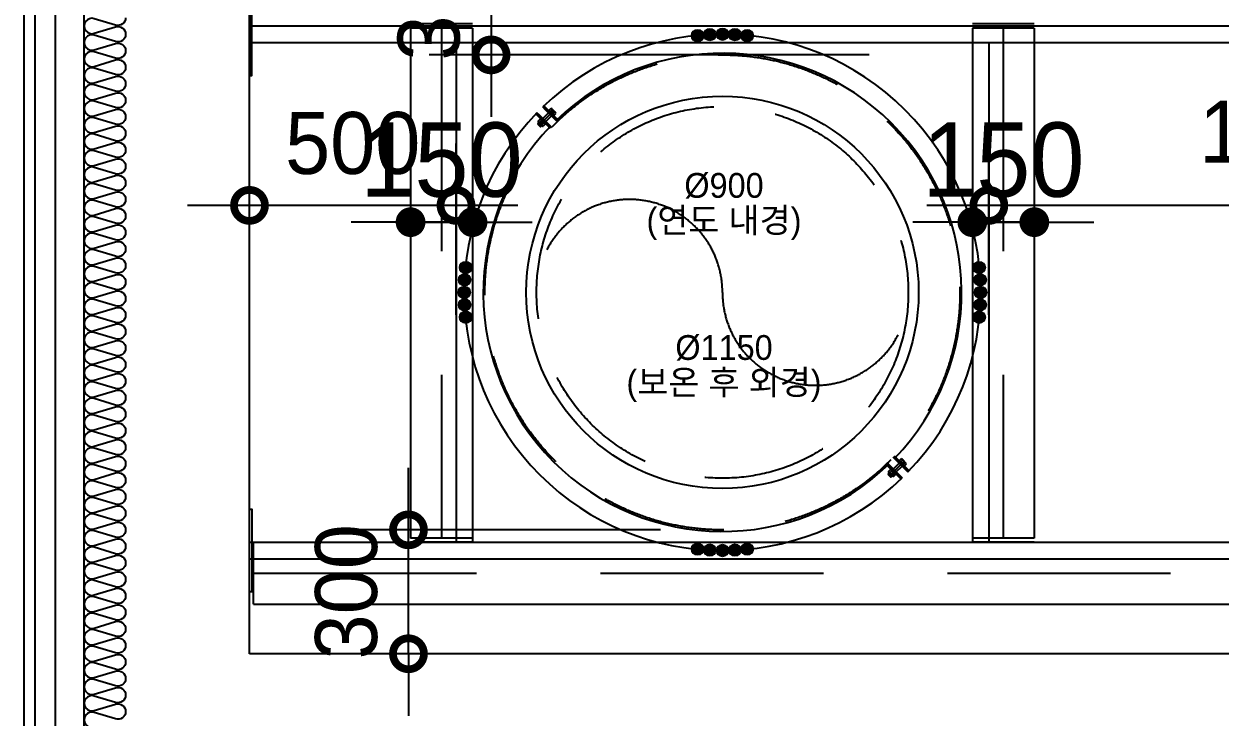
# Model space of a CAD drawing. Header units: millimetres. Extents: x 49504 to 178157, y 34455 to 150915.
# Drawn here: x 94608 to 97503, y 123952 to 125630 of the extents above; entities that cross this region are included whole.
import ezdxf

# ---------------------------------------------------------------- set-up
doc = ezdxf.new("R2010")
doc.units = ezdxf.units.MM
doc.header["$LTSCALE"] = 300
for name, pattern in [('H1', [1.5, 1, -0.5]), ('HID', [2.8, 1.8, -1]), ('PASUN2', [3, 2, -1])]:
    doc.linetypes.add(name, pattern=pattern)
for name, color, linetype in [('8', 8, 'Continuous'), ('A-ETC-전기', 253, 'H1'), ('A-하지철물', 55, 'Continuous'), ('ISL', 251, 'Continuous'), ('XREF', 7, 'Continuous'), ('복합판넬', 6, 'Continuous')]:
    doc.layers.add(name, color=color, linetype=linetype)
doc.layers.add('A-ETC-전기 NOPLOT', color=163, linetype='Continuous', plot=False)
doc.styles.add('Gdim', font='Dotum.ttf')
doc.dimstyles.new('Gdim200', dxfattribs={"dimscale": 200, "dimtxt": 3, "dimasz": 1.2, "dimexe": 2, "dimexo": 3, "dimgap": 1, "dimtad": 1, "dimdsep": 46, "dimlunit": 6, "dimtxsty": 'Gdim', "dimblk1": '_CIDOT', "dimblk2": '_CIDOT', "dimsah": 1, "dimcen": 2.5, "dimdle": 2, "dimclrd": 1, "dimclre": 1, "dimclrt": 3, "dimazin": 2, "dimtfac": 1, "dimtix": 1, "dimtmove": 2, "dimatfit": 3, "dimldrblk": '_CIDOT', "dimfxl": 2, "dimtolj": 1, "dimtzin": 0, "dimarcsym": 0})
doc.dimstyles.new('Gdim300', dxfattribs={"dimscale": 300, "dimtxt": 3, "dimasz": 6, "dimexe": 1.5, "dimexo": 2, "dimgap": 1, "dimtad": 1, "dimdec": 0, "dimzin": 0, "dimdsep": 46, "dimlunit": 6, "dimtxsty": 'Gdim', "dimblk": 'DOTSMALL', "dimblk1": 'DOTSMALL', "dimblk2": 'DOTSMALL', "dimcen": 1.5, "dimdle": 1.5, "dimclrd": 1, "dimclre": 1, "dimclrt": 256, "dimazin": 0, "dimtfac": 1, "dimtdec": 0, "dimtix": 1, "dimtmove": 2, "dimatfit": 3, "dimldrblk": 'DOTSMALL', "dimfxl": 1, "dimtolj": 1, "dimtzin": 0, "dimlwd": -1, "dimlwe": -1, "dimarcsym": 0})

# ---------------------------------------------------------------- blocks, each defined once
blk = doc.blocks.new('*U36')
at = {"layer": '8', "color": 4, "ltscale": 4}
for p, q in [((-3008.848, 225), (271.152, 225)), ((-3008.848, 75), (271.152, 75))]:
    blk.add_line(p, q, dxfattribs=at)
at = {"layer": '8', "ltscale": 4}
blk.add_line((-3008.848, 225), (-3008.848, 75), dxfattribs=at)
at = {"layer": '8', "linetype": 'HID'}
blk.add_line((-3008.848, 150), (271.152, 150), dxfattribs=at)
at = {"layer": 'Defpoints', "ltscale": 4}
blk.add_line((-3018.848, 225), (-3018.848, 75), dxfattribs=at)
blk = doc.blocks.new('_CIDOT')
at = {"color": 0, "linetype": 'ByBlock'}
blk.add_line((2, 0), (-1, 0), dxfattribs=at)
at = {"color": 0, "linetype": 'ByBlock', "const_width": 0.5}
blk.add_lwpolyline([(-0.25, 0, 1), (0.25, 0, 1)], format="xyb", close=True, dxfattribs=at)
blk = doc.blocks.new('*D50')
at = {"layer": 'Defpoints', "color": 155, "lineweight": -2, "transparency": 16777216}
for p, q in [((-2538.8, 297), (-2538.8, 369)), ((-2838.8, 225), (-2418.8, 225)), ((-2538.8, 75), (-2538.8, 225)), ((-2838.8, 75), (-2418.8, 75)), ((-2538.8, 3), (-2538.8, -69))]:
    blk.add_line(p, q, dxfattribs=at)
at = {"layer": 'Defpoints', "color": 0, "transparency": 16777216}
for p in [(-3018.8, 225), (-2538.8, 225), (-3018.8, 75)]:
    blk.add_point(p, dxfattribs=at)
at = {"layer": 'Defpoints', "color": 155, "lineweight": -2, "transparency": 16777216, "xscale": 71.99999999999994, "yscale": 71.99999999999994, "zscale": 71.99999999999994}
for p, rotation in [((-2538.8, 225), 270), ((-2538.8, 75), 90)]:
    blk.add_blockref('_CIDOT', p, dxfattribs=dict(at, rotation=rotation))
at = {"layer": 'Defpoints', "color": 155, "transparency": 16777216, "insert": (-2689, 150), "char_height": 180, "attachment_point": 5, "rotation": 90, "style": 'Gdim'}
blk.add_mtext('\\A1;150', dxfattribs=at)
blk = doc.blocks.new('_DotSmall')
at = {"color": 0, "linetype": 'ByBlock', "const_width": 0.5}
blk.add_lwpolyline([(-0.0625, 0, 1), (0.0625, 0, 1)], format="xyb", close=True, dxfattribs=at)
blk = doc.blocks.new('*D70')
at = {"layer": 'A-ETC-전기 NOPLOT', "color": 1, "transparency": 16777216}
for p, q in [((95738.5, 125855), (95738.5, 126005)), ((96348.6, 125855), (95588.5, 125855)), ((95738.5, 125855), (95738.5, 125555)), ((96653.6, 125555), (95588.5, 125555)), ((95738.5, 125555), (95738.5, 125405))]:
    blk.add_line(p, q, dxfattribs=at)
at = {"layer": 'Defpoints', "color": 0, "transparency": 16777216}
for p in [(96498.6, 125855), (95738.5, 125555), (96803.6, 125555)]:
    blk.add_point(p, dxfattribs=at)
at = {"layer": 'A-ETC-전기 NOPLOT', "color": 1, "transparency": 16777216, "xscale": 150, "yscale": 150, "zscale": 150}
for p, rotation in [((95738.5, 125855), 270), ((95738.5, 125555), 90)]:
    blk.add_blockref('_DotSmall', p, dxfattribs=dict(at, rotation=rotation))
at = {"layer": 'A-ETC-전기 NOPLOT', "transparency": 16777216, "insert": (95588.4, 125705), "char_height": 150, "attachment_point": 5, "rotation": 90, "style": 'Gdim'}
blk.add_mtext('\\A1;300', dxfattribs=at)
blk = doc.blocks.new('*D69')
at = {"layer": 'A-ETC-전기 NOPLOT', "color": 1, "transparency": 16777216}
for p, q in [((95538.5, 124405), (95538.5, 124555)), ((96148.6, 124405), (95388.5, 124405)), ((95538.5, 124105), (95538.5, 124405)), ((96148.6, 124105), (95388.5, 124105)), ((95538.5, 124105), (95538.5, 123955))]:
    blk.add_line(p, q, dxfattribs=at)
at = {"layer": 'Defpoints', "color": 0, "transparency": 16777216}
for p in [(95538.5, 124405), (96298.6, 124405), (96298.6, 124105)]:
    blk.add_point(p, dxfattribs=at)
at = {"layer": 'A-ETC-전기 NOPLOT', "color": 1, "transparency": 16777216, "xscale": 150, "yscale": 150, "zscale": 150}
for p, rotation in [((95538.5, 124405), 270), ((95538.5, 124105), 90)]:
    blk.add_blockref('_DotSmall', p, dxfattribs=dict(at, rotation=rotation))
at = {"layer": 'A-ETC-전기 NOPLOT', "transparency": 16777216, "insert": (95388.4, 124255), "char_height": 150, "attachment_point": 5, "rotation": 90, "style": 'Gdim'}
blk.add_mtext('\\A1;300', dxfattribs=at)
blk = doc.blocks.new('*D65')
at = {"layer": 'A-ETC-전기 NOPLOT', "color": 1, "transparency": 16777216}
for p, q in [((95153.6, 124925.6), (95153.6, 125340.6)), ((95653.6, 124925.6), (95653.6, 125340.6)), ((95803.6, 125190.6), (95003.6, 125190.6))]:
    blk.add_line(p, q, dxfattribs=at)
at = {"layer": 'Defpoints', "color": 0, "transparency": 16777216}
for p in [(95153.6, 125190.6), (95153.6, 124775.6), (95653.6, 124775.6)]:
    blk.add_point(p, dxfattribs=at)
at = {"layer": 'A-ETC-전기 NOPLOT', "color": 1, "transparency": 16777216, "xscale": 150, "yscale": 150, "zscale": 150, "rotation": 180}
blk.add_blockref('_DotSmall', (95153.6, 125190.6), dxfattribs=at)
at = {"layer": 'A-ETC-전기 NOPLOT', "color": 1, "transparency": 16777216, "xscale": 150, "yscale": 150, "zscale": 150}
blk.add_blockref('_DotSmall', (95653.6, 125190.6), dxfattribs=at)
at = {"layer": 'A-ETC-전기 NOPLOT', "transparency": 16777216, "insert": (95403.6, 125340.7), "char_height": 150, "attachment_point": 5, "style": 'Gdim'}
blk.add_mtext('\\A1;500', dxfattribs=at)
blk = doc.blocks.new('*D66')
at = {"layer": 'A-ETC-전기 NOPLOT', "color": 1, "transparency": 16777216}
for p, q in [((96943.6, 124925.6), (96943.6, 125340.6)), ((98453.6, 124925.6), (98453.6, 125340.6)), ((98603.6, 125190.6), (96793.6, 125190.6))]:
    blk.add_line(p, q, dxfattribs=at)
at = {"layer": 'Defpoints', "color": 0, "transparency": 16777216}
for p in [(96943.6, 125190.6), (96943.6, 124775.6), (98453.6, 124775.6)]:
    blk.add_point(p, dxfattribs=at)
at = {"layer": 'A-ETC-전기 NOPLOT', "color": 1, "transparency": 16777216, "xscale": 150, "yscale": 150, "zscale": 150, "rotation": 180}
blk.add_blockref('_DotSmall', (96943.6, 125190.6), dxfattribs=at)
at = {"layer": 'A-ETC-전기 NOPLOT', "color": 1, "transparency": 16777216, "xscale": 150, "yscale": 150, "zscale": 150}
blk.add_blockref('_DotSmall', (98453.6, 125190.6), dxfattribs=at)
at = {"layer": 'A-ETC-전기 NOPLOT', "transparency": 16777216, "insert": (97698.6, 125355.2), "char_height": 150, "attachment_point": 5, "style": 'Gdim'}
blk.add_mtext('\\A1;1,510', dxfattribs=at)
blk = doc.blocks.new('*U38')
at = {"layer": '8', "color": 4, "ltscale": 4}
for p, q in [((-3008.848, 225), (-1773.848, 225)), ((-3008.848, 75), (-1773.848, 75))]:
    blk.add_line(p, q, dxfattribs=at)
at = {"layer": '8', "ltscale": 4}
for p, q in [((-3008.848, 225), (-3008.848, 75)), ((-1773.848, 225), (-1773.848, 75))]:
    blk.add_line(p, q, dxfattribs=at)
at = {"layer": '8', "linetype": 'HID'}
blk.add_line((-3008.848, 150), (-1773.848, 150), dxfattribs=at)
at = {"layer": 'Defpoints', "ltscale": 4}
for p, q in [((-3018.848, 225), (-3018.848, 75)), ((-1763.848, 225), (-1763.848, 75))]:
    blk.add_line(p, q, dxfattribs=at)
at = {"layer": 'Defpoints'}
dim = blk.add_linear_dim(base=(-2538.848, 225), p1=(-3018.848, 75), p2=(-3018.848, 225), angle=90, dimstyle='Gdim200', override={"dimscale": 60, "dimtxsty": 'Gdim', "dimclrd": 155, "dimclre": 155, "dimclrt": 155}, dxfattribs=at)
dim.commit()
dim.dimension.update_dxf_attribs({"geometry": '*D50', "text_midpoint": (-2688.971, 150)})

msp = doc.modelspace()

# ---------------------------------------------------------------- hatches: boundary and pattern name
at = {"layer": 'A-ETC-전기 NOPLOT', "lineweight": 5}
h = msp.add_hatch(color=256, dxfattribs=at)
edge = h.paths.add_edge_path()
edge.add_arc((96298.6, 125605), 15, 270, 630)
h = msp.add_hatch(color=256, dxfattribs=at)
edge = h.paths.add_edge_path()
edge.add_arc((96238.5, 125601.6), 15, 270, 630)
h = msp.add_hatch(color=256, dxfattribs=at)
edge = h.paths.add_edge_path()
edge.add_arc((96268.2, 125604.1), 15, 270, 630)
h = msp.add_hatch(color=256, dxfattribs=at)
edge = h.paths.add_edge_path()
edge.add_arc((96328.9, 125604.1), 15, -90, 270, ccw=False)
h = msp.add_hatch(color=256, dxfattribs=at)
edge = h.paths.add_edge_path()
edge.add_arc((96358.6, 125601.6), 15, -90, 270, ccw=False)
h = msp.add_hatch(color=256, dxfattribs=at)
edge = h.paths.add_edge_path()
edge.add_arc((95677, 125040.1), 15, 0, 360, ccw=False)
h = msp.add_hatch(color=256, dxfattribs=at)
edge = h.paths.add_edge_path()
edge.add_arc((96920.1, 125040.1), 15, 180, 540)
h = msp.add_hatch(color=256, dxfattribs=at)
edge = h.paths.add_edge_path()
edge.add_arc((95674.4, 125010.4), 15, 0, 360, ccw=False)
h = msp.add_hatch(color=256, dxfattribs=at)
edge = h.paths.add_edge_path()
edge.add_arc((96922.7, 125010.4), 15, 180, 540)
h = msp.add_hatch(color=256, dxfattribs=at)
edge = h.paths.add_edge_path()
edge.add_arc((95673.6, 124980), 15, 0, 360, ccw=False)
h = msp.add_hatch(color=256, dxfattribs=at)
edge = h.paths.add_edge_path()
edge.add_arc((96923.6, 124980), 15, 180, 540)
h = msp.add_hatch(color=256, dxfattribs=at)
edge = h.paths.add_edge_path()
edge.add_arc((95674.4, 124949.7), 15, 0, 360)
h = msp.add_hatch(color=256, dxfattribs=at)
edge = h.paths.add_edge_path()
edge.add_arc((96922.7, 124949.7), 15, -180, 180, ccw=False)
h = msp.add_hatch(color=256, dxfattribs=at)
edge = h.paths.add_edge_path()
edge.add_arc((95677, 124920), 15, 0, 360)
h = msp.add_hatch(color=256, dxfattribs=at)
edge = h.paths.add_edge_path()
edge.add_arc((96920.1, 124920), 15, -180, 180, ccw=False)
h = msp.add_hatch(color=256, dxfattribs=at)
edge = h.paths.add_edge_path()
edge.add_arc((96238.5, 124358.5), 15, -270, 90, ccw=False)
h = msp.add_hatch(color=256, dxfattribs=at)
edge = h.paths.add_edge_path()
edge.add_arc((96268.2, 124355.9), 15, -270, 90, ccw=False)
h = msp.add_hatch(color=256, dxfattribs=at)
edge = h.paths.add_edge_path()
edge.add_arc((96298.6, 124355), 15, -270, 90, ccw=False)
h = msp.add_hatch(color=256, dxfattribs=at)
edge = h.paths.add_edge_path()
edge.add_arc((96328.9, 124355.9), 15, 90, 450)
h = msp.add_hatch(color=256, dxfattribs=at)
edge = h.paths.add_edge_path()
edge.add_arc((96358.6, 124358.5), 15, 90, 450)

# ---------------------------------------------------------------- linework, layer by layer
at = {"layer": 'A-ETC-전기'}
for radius in [575, 450]:
    msp.add_circle((96298.6, 124980), radius, dxfattribs=at)
at = {"layer": 'A-ETC-전기 NOPLOT'}
for p, q in [((95153.6, 125625), (98453.6, 125625)), ((95153.6, 125585), (98453.6, 125585)), ((95653.6, 125585), (95653.6, 124375)), ((95693.6, 125585), (95693.6, 124375)), ((96903.6, 125585), (96903.6, 124375)), ((96943.6, 125585), (96943.6, 124375)), ((95890.1, 125420), (95854.7, 125384.6)), ((95863.8, 125429), (95896.3, 125396.4)), ((95899.2, 125393.6), (95863.8, 125429)), ((95866.6, 125426.1), (95899.1, 125393.6)), ((95883.2, 125425.3), (95879.2, 125421.3)), ((95879.2, 125421.3), (95891.4, 125409.1)), ((95881.8, 125418.7), (95880.7, 125417.7)), ((95882.3, 125418.2), (95886.3, 125422.3)), ((95885.3, 125424.4), (95894.5, 125415.2)), ((95849.6, 125414.8), (95882.1, 125382.3)), ((95885, 125379.4), (95849.6, 125414.8)), ((95854.2, 125391.1), (95851.6, 125388.5)), ((95854.9, 125390.4), (95851.6, 125387.1)), ((95851.6, 125388.5), (95851.6, 125387.1)), ((95851.6, 125388.5), (95858.6, 125381.4)), ((95852.3, 125394.4), (95857.3, 125399.4)), ((95852.4, 125412), (95885, 125379.5)), ((95853.2, 125392.2), (95862.3, 125383)), ((95855.4, 125391.4), (95860.3, 125396.3)), ((95857.3, 125399.4), (95869.5, 125387.1)), ((95860.9, 125397.9), (95859.9, 125396.8)), ((95861.5, 125385.3), (95866.5, 125390.2)), ((95877.9, 125414.8), (95863.8, 125400.7)), ((95866.9, 125389.7), (95868, 125390.8)), ((95870.8, 125393.6), (95885, 125407.8)), ((95887.8, 125410.6), (95888.9, 125411.6)), ((95888.4, 125412.1), (95892.4, 125416.1)), ((95891.4, 125409.1), (95895.5, 125413.1)), ((95851.6, 125387.1), (95857.2, 125381.4)), ((95860.6, 125384.8), (95857.2, 125381.4)), ((95857.2, 125381.4), (95858.6, 125381.4)), ((95858.6, 125381.4), (95861.3, 125384.1)), ((95869.5, 125387.1), (95864.6, 125382.2)), ((96747.6, 124545.2), (96712.2, 124580.6)), ((96715, 124577.7), (96747.5, 124545.2)), ((96733.4, 124531), (96698, 124566.4)), ((96700.8, 124546), (96705.7, 124551)), ((96700.9, 124563.6), (96733.4, 124531.1)), ((96738.6, 124571.6), (96703.2, 124536.2)), ((96705.7, 124551), (96717.9, 124538.7)), ((96709.3, 124549.4), (96708.3, 124548.4)), ((96726.3, 124566.4), (96712.2, 124552.3)), ((96719.2, 124545.2), (96733.4, 124559.3)), ((96731.6, 124576.9), (96727.6, 124572.9)), ((96727.6, 124572.9), (96739.9, 124560.7)), ((96730.2, 124570.3), (96729.1, 124569.2)), ((96730.7, 124569.8), (96734.7, 124573.9)), ((96733.7, 124576), (96742.9, 124566.8)), ((96736.2, 124562.2), (96737.3, 124563.2)), ((96736.8, 124563.7), (96740.8, 124567.7)), ((96739.9, 124560.7), (96743.9, 124564.7)), ((96702.6, 124542.7), (96700, 124540.1)), ((96703.3, 124542), (96700, 124538.7)), ((96700, 124540.1), (96700, 124538.7)), ((96700, 124540.1), (96707, 124533)), ((96700, 124538.7), (96705.6, 124533)), ((96701.6, 124543.8), (96710.7, 124534.6)), ((96703.8, 124543), (96708.8, 124547.9)), ((96709, 124536.4), (96705.6, 124533)), ((96705.6, 124533), (96707, 124533)), ((96707, 124533), (96709.7, 124535.7)), ((96709.9, 124536.8), (96714.9, 124541.8)), ((96717.9, 124538.7), (96713, 124533.8)), ((96715.4, 124541.3), (96716.4, 124542.4)), ((95153.6, 124375), (98453.6, 124375)), ((95153.6, 124335), (98453.6, 124335))]:
    msp.add_line(p, q, dxfattribs=at)
at = {"layer": 'A-ETC-전기 NOPLOT', "linetype": 'ByBlock'}
for p, q in [((95899.1, 125393.6), (95863.8, 125429)), ((95901.9, 125396.4), (95866.6, 125431.8)), ((95882.1, 125376.6), (95846.8, 125412)), ((95885, 125379.5), (95849.6, 125414.9)), ((96747.5, 124545.2), (96712.2, 124580.6)), ((96750.4, 124548), (96715, 124583.4)), ((96730.6, 124528.2), (96695.2, 124563.6)), ((96733.4, 124531.1), (96698, 124566.5))]:
    msp.add_line(p, q, dxfattribs=at)
at = {"layer": 'A-ETC-전기 NOPLOT', "elevation": 0}
for points in [[(95153.6, 124105), (95153.6, 127705), (98453.6, 127705), (98453.6, 124105)], [(95153.6, 125505), (95159.6, 125505), (95159.6, 125755), (95153.6, 125755)], [(95153.6, 124455), (95159.6, 124455), (95159.6, 124255), (95153.6, 124255)]]:
    msp.add_lwpolyline(points, close=True, dxfattribs=at)
at = {"layer": 'A-ETC-전기 NOPLOT', "lineweight": 5}
for centre in [(96298.6, 125605), (96238.5, 125601.6), (96268.2, 125604.1), (96328.9, 125604.1), (96358.6, 125601.6), (95677, 125040.1), (96920.1, 125040.1), (95674.4, 125010.4), (96922.7, 125010.4), (95673.6, 124980), (96923.6, 124980), (95674.4, 124949.7), (96922.7, 124949.7), (95677, 124920), (96920.1, 124920), (96238.5, 124358.5), (96268.2, 124355.9), (96298.6, 124355), (96328.9, 124355.9), (96358.6, 124358.5)]:
    msp.add_circle(centre, 15, dxfattribs=at)
at = {"layer": 'A-ETC-전기 NOPLOT'}
msp.add_circle((96298.6, 124980), 475, dxfattribs=at)
for centre, radius, start, end in [((96298.6, 124980), 625, 315.9168, 134.0832), ((96298.6, 124980), 579, 315.9896, 134.0104), ((95883, 125422), 3.28, 3.8153, 86.1847), ((95881.5, 125411.4), 11.9, 23.7207, 66.2793), ((96298.6, 124980), 625, 135.9168, 314.0832), ((95855.2, 125394.2), 2.84, 175.3657, 274.6343), ((95864.7, 125394.6), 9.85, 198.9624, 251.0376), ((95892.2, 125412.9), 3.28, 3.8153, 86.1847), ((96298.6, 124980), 579, 135.9896, 314.0104), ((95864.3, 125385), 2.84, 175.3657, 274.6343), ((96731.4, 124573.6), 3.28, 3.8153, 86.1847), ((96729.9, 124562.9), 11.9, 23.7207, 66.2793), ((96740.6, 124564.5), 3.28, 3.8153, 86.1847), ((96703.6, 124545.8), 2.84, 175.3657, 274.6343), ((96713.1, 124546.2), 9.85, 198.9624, 251.0376), ((96712.8, 124536.6), 2.84, 175.3657, 274.6343)]:
    msp.add_arc(centre, radius, start, end, dxfattribs=at)
at = {"layer": 'A-ETC-전기 NOPLOT', "linetype": 'PASUN2'}
for centre, start, end in [((96073.6, 124980), 0, 180), ((96523.6, 124980), 180, 0)]:
    msp.add_arc(centre, 225, start, end, dxfattribs=at)
at = {"layer": 'A-하지철물', "elevation": 0}
for points in [[(98973.6, 123585), (98973.6, 128225), (94633.6, 128225), (94633.6, 123585)], [(98923.6, 123635), (98923.6, 128175), (94683.6, 128175), (94683.6, 123635)]]:
    msp.add_lwpolyline(points, close=True, dxfattribs=at)
at = {"layer": 'ISL', "elevation": 0}
msp.add_lwpolyline([(94753.6, 128105), (98853.6, 128105), (98853.6, 123705), (94753.6, 123705)], close=True, dxfattribs=at)
msp.add_lwpolyline([(94853.6, 125645, -0.509267), (94829.3, 125627.3), (94777.8, 125642.7, 1.372593), (94777.8, 125607.3), (94829.3, 125622.7, -0.509267), (94853.6, 125605, -0.509267), (94829.3, 125587.3), (94777.8, 125602.7, 1.372593), (94777.8, 125567.3), (94829.3, 125582.7, -0.509267), (94853.6, 125565, -0.509267), (94829.3, 125547.3), (94777.8, 125562.7, 1.372593), (94777.8, 125527.3), (94829.3, 125542.7, -0.509267), (94853.6, 125525, -0.509267), (94829.3, 125507.3), (94777.8, 125522.7, 1.372593), (94777.8, 125487.3), (94829.3, 125502.7, -0.509267), (94853.6, 125485, -0.509267), (94829.3, 125467.3), (94777.8, 125482.7, 1.372593), (94777.8, 125447.3), (94829.3, 125462.7, -0.509267), (94853.6, 125445, -0.509267), (94829.3, 125427.3), (94777.8, 125442.7, 1.372593), (94777.8, 125407.3), (94829.3, 125422.7, -0.509267), (94853.6, 125405, -0.509267), (94829.3, 125387.3), (94777.8, 125402.7, 1.372593), (94777.8, 125367.3), (94829.3, 125382.7, -0.509267), (94853.6, 125365, -0.509267), (94829.3, 125347.3), (94777.8, 125362.7, 1.372593), (94777.8, 125327.3), (94829.3, 125342.7, -0.509267), (94853.6, 125325, -0.509267), (94829.3, 125307.3), (94777.8, 125322.7, 1.372593), (94777.8, 125287.3), (94829.3, 125302.7, -0.509267), (94853.6, 125285, -0.509267), (94829.3, 125267.3), (94777.8, 125282.7, 1.372593), (94777.8, 125247.3), (94829.3, 125262.7, -0.509267), (94853.6, 125245, -0.509267), (94829.3, 125227.3), (94777.8, 125242.7, 1.372593), (94777.8, 125207.3), (94829.3, 125222.7, -0.509267), (94853.6, 125205, -0.509267), (94829.3, 125187.3), (94777.8, 125202.7, 1.372593), (94777.8, 125167.3), (94829.3, 125182.7, -0.509267), (94853.6, 125165, -0.509267), (94829.3, 125147.3), (94777.8, 125162.7, 1.372593), (94777.8, 125127.3), (94829.3, 125142.7, -0.509267), (94853.6, 125125, -0.509267), (94829.3, 125107.3), (94777.8, 125122.7, 1.372593), (94777.8, 125087.3), (94829.3, 125102.7, -0.509267), (94853.6, 125085, -0.509267), (94829.3, 125067.3), (94777.8, 125082.7, 1.372593), (94777.8, 125047.3), (94829.3, 125062.7, -0.509267), (94853.6, 125045, -0.509267), (94829.3, 125027.3), (94777.8, 125042.7, 1.372593), (94777.8, 125007.3), (94829.3, 125022.7, -0.509267), (94853.6, 125005, -0.509267), (94829.3, 124987.3), (94777.8, 125002.7, 1.372593), (94777.8, 124967.3), (94829.3, 124982.7, -0.509267), (94853.6, 124965, -0.509267), (94829.3, 124947.3), (94777.8, 124962.7, 1.372593), (94777.8, 124927.3), (94829.3, 124942.7, -0.509267), (94853.6, 124925, -0.509267), (94829.3, 124907.3), (94777.8, 124922.7, 1.372593), (94777.8, 124887.3), (94829.3, 124902.7, -0.509267), (94853.6, 124885, -0.509267), (94829.3, 124867.3), (94777.8, 124882.7, 1.372593), (94777.8, 124847.3), (94829.3, 124862.7, -0.509267), (94853.6, 124845, -0.509267), (94829.3, 124827.3), (94777.8, 124842.7, 1.372593), (94777.8, 124807.3), (94829.3, 124822.7, -0.509267), (94853.6, 124805, -0.509267), (94829.3, 124787.3), (94777.8, 124802.7, 1.372593), (94777.8, 124767.3), (94829.3, 124782.7, -0.509267), (94853.6, 124765, -0.509267), (94829.3, 124747.3), (94777.8, 124762.7, 1.372593), (94777.8, 124727.3), (94829.3, 124742.7, -0.509267), (94853.6, 124725, -0.509267), (94829.3, 124707.3), (94777.8, 124722.7, 1.372593), (94777.8, 124687.3), (94829.3, 124702.7, -0.509267), (94853.6, 124685, -0.509267), (94829.3, 124667.3), (94777.8, 124682.7, 1.372593), (94777.8, 124647.3), (94829.3, 124662.7, -0.509267), (94853.6, 124645, -0.509267), (94829.3, 124627.3), (94777.8, 124642.7, 1.372593), (94777.8, 124607.3), (94829.3, 124622.7, -0.509267), (94853.6, 124605, -0.509267), (94829.3, 124587.3), (94777.8, 124602.7, 1.372593), (94777.8, 124567.3), (94829.3, 124582.7, -0.509267), (94853.6, 124565, -0.509267), (94829.3, 124547.3), (94777.8, 124562.7, 1.372593), (94777.8, 124527.3), (94829.3, 124542.7, -0.509267), (94853.6, 124525, -0.509267), (94829.3, 124507.3), (94777.8, 124522.7, 1.372593), (94777.8, 124487.3), (94829.3, 124502.7, -0.509267), (94853.6, 124485, -0.509267), (94829.3, 124467.3), (94777.8, 124482.7, 1.372593), (94777.8, 124447.3), (94829.3, 124462.7, -0.509267), (94853.6, 124445, -0.509267), (94829.3, 124427.3), (94777.8, 124442.7, 1.372593), (94777.8, 124407.3), (94829.3, 124422.7, -0.509267), (94853.6, 124405, -0.509267), (94829.3, 124387.3), (94777.8, 124402.7, 1.372593), (94777.8, 124367.3), (94829.3, 124382.7, -0.509267), (94853.6, 124365, -0.509267), (94829.3, 124347.3), (94777.8, 124362.7, 1.372593), (94777.8, 124327.3), (94829.3, 124342.7, -0.509267), (94853.6, 124325, -0.509267), (94829.3, 124307.3), (94777.8, 124322.7, 1.372593), (94777.8, 124287.3), (94829.3, 124302.7, -0.509267), (94853.6, 124285, -0.509267), (94829.3, 124267.3), (94777.8, 124282.7, 1.372593), (94777.8, 124247.3), (94829.3, 124262.7, -0.509267), (94853.6, 124245, -0.509267), (94829.3, 124227.3), (94777.8, 124242.7, 1.372593), (94777.8, 124207.3), (94829.3, 124222.7, -0.509267), (94853.6, 124205, -0.509267), (94829.3, 124187.3), (94777.8, 124202.7, 1.372593), (94777.8, 124167.3), (94829.3, 124182.7, -0.509267), (94853.6, 124165, -0.509267), (94829.3, 124147.3), (94777.8, 124162.7, 1.372593), (94777.8, 124127.3), (94829.3, 124142.7, -0.509267), (94853.6, 124125, -0.509267), (94829.3, 124107.3), (94777.8, 124122.7, 1.372593), (94777.8, 124087.3), (94829.3, 124102.7, -0.509267), (94853.6, 124085, -0.509267), (94829.3, 124067.3), (94777.8, 124082.7, 1.372593), (94777.8, 124047.3), (94829.3, 124062.7, -0.509267), (94853.6, 124045, -0.509267), (94829.3, 124027.3), (94777.8, 124042.7, 1.372593), (94777.8, 124007.3), (94829.3, 124022.7, -0.509267), (94853.6, 124005, -0.509267), (94829.3, 123987.3), (94777.8, 124002.7, 1.372593), (94777.8, 123967.3), (94829.3, 123982.7, -0.509267), (94853.6, 123965, -0.509267), (94829.3, 123947.3), (94777.8, 123962.7, 1.372593), (94777.8, 123927.3)], format="xyb", dxfattribs=at)
at = {"layer": '복합판넬', "elevation": 0}
msp.add_lwpolyline([(98999.6, 123559), (98999.6, 128251), (94607.6, 128251), (94607.6, 123559)], close=True, dxfattribs=at)

# ---------------------------------------------------------------- block references
at = {"layer": 'XREF', "rotation": 270}
for p in [(95468.6, 122611.2), (96828.6, 122611.2)]:
    msp.add_blockref('*U38', p, dxfattribs=at)
at = {"layer": 'XREF', "xscale": -1, "rotation": 180}
msp.add_blockref('*U36', (98172.4, 124450), dxfattribs=at)

# ---------------------------------------------------------------- texts
at = {"layer": 'A-ETC-전기 NOPLOT', "char_height": 60, "attachment_point": 5, "style": 'Gdim'}
for s, insert in [('\\A1;%%c900', (96302.4, 125237.9)), ('\\A1;({연도 내경})', (96302.4, 125145.8)), ('\\A1;%%c1150', (96302.4, 124845.4)), ('\\A1;({보온} {후} {외경})', (96302.4, 124753.4))]:
    msp.add_mtext(s, dxfattribs=dict(at, insert=insert))

# ---------------------------------------------------------------- dimensions: what is measured, and where the dimension line sits
at = {"layer": 'A-ETC-전기 NOPLOT'}
for base, p1, p2, angle, picture, middle in [((95738.5, 125555), (96498.6, 125855), (96803.6, 125555), 90, '*D70', (95588.4, 125705)), ((95538.5, 124405), (96298.6, 124105), (96298.6, 124405), 270, '*D69', (95388.4, 124255))]:
    dim = msp.add_linear_dim(base=base, p1=p1, p2=p2, angle=angle, dimstyle='Gdim300', override={"dimtxt": 0.5, "dimasz": 0.5, "dimexe": 0.5, "dimexo": 0.5, "dimgap": 0.25, "dimtxsty": 'Gdim', "dimdle": 0.5}, dxfattribs=at)
    dim.commit()
    dim.dimension.update_dxf_attribs({"geometry": picture, "text_midpoint": middle})
for base, p1, p2, picture, middle in [((96943.6, 125190.6), (98453.6, 124775.6), (96943.6, 124775.6), '*D66', (97698.6, 125355.2)), ((95153.6, 125190.6), (95653.6, 124775.6), (95153.6, 124775.6), '*D65', (95403.6, 125340.7))]:
    dim = msp.add_linear_dim(base=base, p1=p1, p2=p2, dimstyle='Gdim300', override={"dimtxt": 0.5, "dimasz": 0.5, "dimexe": 0.5, "dimexo": 0.5, "dimgap": 0.25, "dimtxsty": 'Gdim', "dimdle": 0.5}, dxfattribs=at)
    dim.commit()
    dim.dimension.update_dxf_attribs({"geometry": picture, "text_midpoint": middle})

doc.saveas('drawing.dxf')
